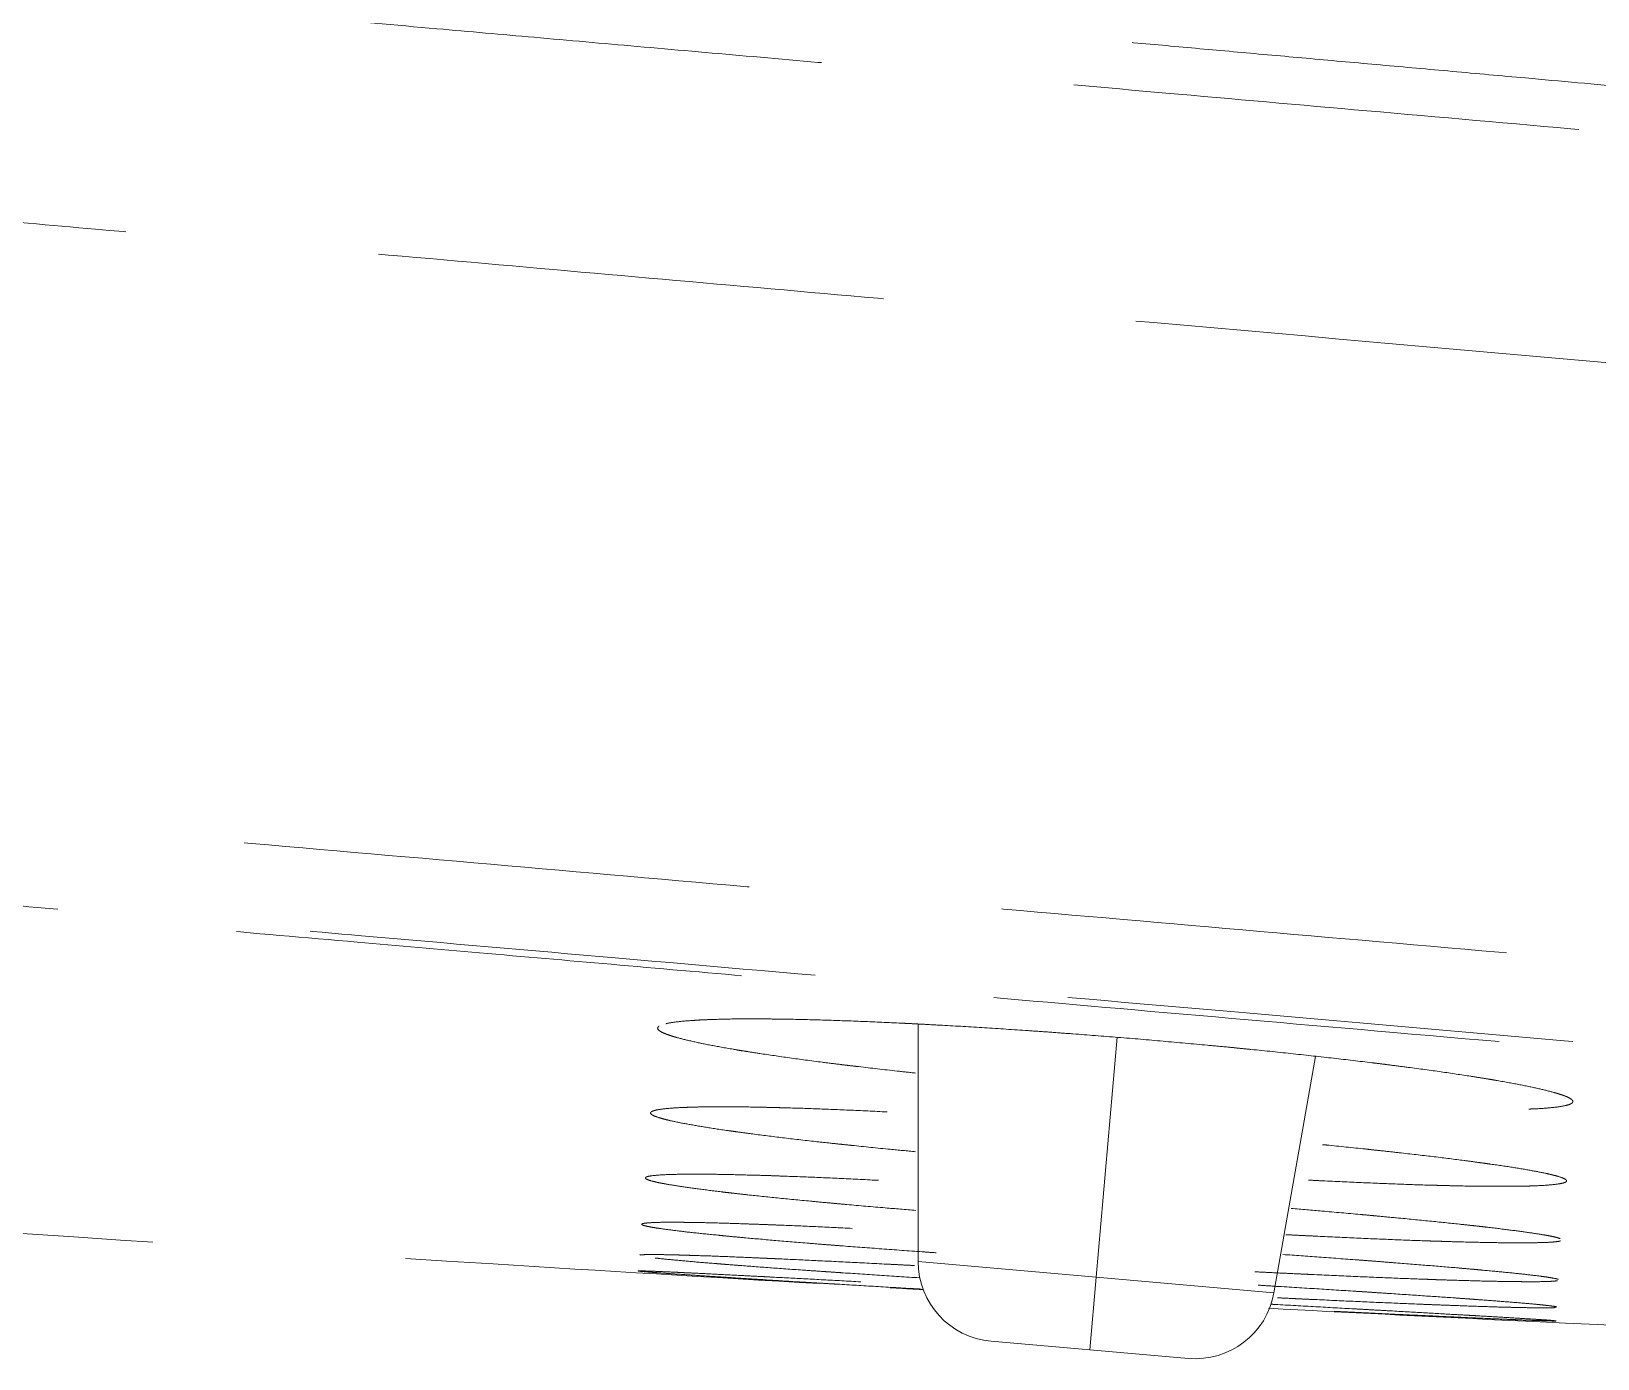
# Model space of a CAD drawing. Header units: millimetres. Extents: x 2433 to 4809, y -10272 to -6912.
# Drawn here: x 3996.14 to 4015.76, y -8254.23 to -8237.61 of the extents above; entities that cross this region are included whole.
import ezdxf

# ---------------------------------------------------------------- set-up
doc = ezdxf.new("R2010")
doc.units = ezdxf.units.MM
doc.linetypes.add('HIDDEN', pattern=[9.525, 6.35, -3.175])
doc.linetypes.add('HIDDEN2', pattern=[4.7625, 3.175, -1.5875])
doc.layers.add('HIDDEN', color=252, linetype='HIDDEN2', lineweight=13)

msp = doc.modelspace()

# ---------------------------------------------------------------- linework, layer by layer
at = {"layer": 'HIDDEN', "linetype": 'HIDDEN', "lineweight": 18, "extrusion": (-1, -2.22045e-16, 0)}
for p, q in [((4007.253, -8250.044), (4007.253, -8253.019)), ((4009.481, -8253.213), (4009.744, -8250.209)), ((4011.709, -8253.408), (4012.23, -8250.451)), ((4009.481, -8253.213), (4007.253, -8253.019)), ((4009.402, -8254.123), (4009.481, -8253.213)), ((4009.481, -8253.213), (4011.709, -8253.408)), ((4009.402, -8254.123), (4008.166, -8254.015)), ((4009.402, -8254.123), (4010.637, -8254.231))]:
    msp.add_line(p, q, dxfattribs=at)
at = {"layer": 'HIDDEN', "linetype": 'HIDDEN', "lineweight": 18}
for centre, start, end in [((4008.253, -8253.019), 180, 265), ((4010.724, -8253.235), 265, 350)]:
    msp.add_arc(centre, 1, start, end, dxfattribs=at)
for points, knots in [([(4035.227, -8240.055), (4035.149, -8240.047), (4034.993, -8240.031), (4034.759, -8240.007), (4034.527, -8239.983), (4034.296, -8239.96), (4034.066, -8239.937), (4033.837, -8239.914), (4033.61, -8239.891), (4033.384, -8239.868), (4033.159, -8239.846), (4032.935, -8239.824), (4032.712, -8239.802), (4032.491, -8239.78), (4032.271, -8239.758), (4032.052, -8239.737), (4031.812, -8239.713), (4031.552, -8239.688), (4031.273, -8239.661), (4030.997, -8239.634), (4030.725, -8239.608), (4030.457, -8239.583), (4030.192, -8239.558), (4029.931, -8239.533), (4029.673, -8239.509), (4029.42, -8239.486), (4029.169, -8239.463), (4028.923, -8239.44), (4028.679, -8239.418), (4028.448, -8239.397), (4028.223, -8239.377), (4028, -8239.357), (4027.767, -8239.336), (4027.525, -8239.315), (4027.273, -8239.293), (4027.011, -8239.27), (4026.763, -8239.248), (4026.53, -8239.227), (4026.318, -8239.209), (4026.106, -8239.19), (4025.894, -8239.172), (4025.682, -8239.154), (4025.471, -8239.135), (4025.259, -8239.117), (4025.089, -8239.102), (4024.959, -8239.091), (4024.866, -8239.083), (4024.769, -8239.075), (4024.666, -8239.066), (4024.558, -8239.056), (4024.444, -8239.046), (4024.326, -8239.036), (4024.202, -8239.025), (4024.073, -8239.014), (4023.939, -8239.002), (4023.799, -8238.989), (4023.655, -8238.977), (4023.505, -8238.964), (4023.26, -8238.942), (4022.924, -8238.912), (4022.498, -8238.875), (4022.075, -8238.837), (4021.327, -8238.771), (4020.258, -8238.676), (4018.876, -8238.553), (4017.517, -8238.431), (4016.18, -8238.311), (4014.992, -8238.204), (4013.949, -8238.11), (4013.051, -8238.03), (4012.172, -8237.95), (4011.312, -8237.873), (4010.471, -8237.797), (4009.65, -8237.723), (4008.847, -8237.65), (4007.822, -8237.558), (4006.59, -8237.447), (4005.165, -8237.318), (4003.803, -8237.195), (4002.505, -8237.078), (4001.236, -8236.964), (3999.994, -8236.852), (3998.776, -8236.742), (3997.613, -8236.637), (3996.506, -8236.537), (3995.453, -8236.441), (3994.467, -8236.352), (3993.542, -8236.269), (3992.673, -8236.19), (3991.839, -8236.115), (3990.894, -8236.03), (3989.848, -8235.936), (3988.712, -8235.833), (3987.775, -8235.749), (3987.019, -8235.681), (3986.429, -8235.629), (3985.855, -8235.577), (3985.296, -8235.527), (3984.751, -8235.479), (3984.104, -8235.421), (3983.358, -8235.355), (3982.505, -8235.28), (3981.656, -8235.205), (3980.805, -8235.13), (3979.954, -8235.056), (3979.2, -8234.99), (3978.539, -8234.933), (3977.971, -8234.884), (3977.229, -8234.82), (3976.3, -8234.74), (3975.164, -8234.643), (3974.176, -8234.559), (3973.346, -8234.488), (3972.689, -8234.432), (3972.007, -8234.374), (3971.301, -8234.314), (3970.278, -8234.227), (3968.898, -8234.111), (3967.514, -8233.993), (3966.416, -8233.9), (3965.641, -8233.835), (3964.835, -8233.766), (3963.999, -8233.696), (3963.132, -8233.622), (3962.234, -8233.546), (3961.304, -8233.468), (3960.262, -8233.379), (3959.097, -8233.281), (3957.798, -8233.17), (3956.435, -8233.055), (3955.009, -8232.934), (3953.619, -8232.816), (3952.266, -8232.702), (3950.957, -8232.59), (3949.595, -8232.475), (3948.181, -8232.355), (3947.025, -8232.257), (3946.141, -8232.182), (3945.545, -8232.131), (3944.943, -8232.08), (3944.336, -8232.028), (3943.723, -8231.976), (3943.104, -8231.923), (3942.48, -8231.87), (3941.851, -8231.816), (3941.217, -8231.761), (3940.577, -8231.706), (3939.875, -8231.645), (3939.107, -8231.579), (3938.268, -8231.506), (3937.41, -8231.431), (3936.718, -8231.371), (3936.196, -8231.325), (3935.853, -8231.295), (3935.514, -8231.266), (3935.179, -8231.236), (3934.906, -8231.212), (3934.695, -8231.193), (3934.546, -8231.18), (3934.402, -8231.168), (3934.264, -8231.155), (3934.13, -8231.144), (3934.001, -8231.132), (3933.878, -8231.122), (3933.759, -8231.111), (3933.646, -8231.101), (3933.537, -8231.092), (3933.434, -8231.083), (3933.336, -8231.074), (3933.243, -8231.066), (3933.122, -8231.056), (3932.973, -8231.043), (3932.791, -8231.028), (3932.607, -8231.012), (3932.42, -8230.997), (3932.232, -8230.981), (3932.04, -8230.966), (3931.847, -8230.95), (3931.651, -8230.934), (3931.478, -8230.92), (3931.329, -8230.909), (3931.205, -8230.899), (3931.084, -8230.889), (3930.963, -8230.88), (3930.845, -8230.87), (3930.728, -8230.861), (3930.613, -8230.852), (3930.5, -8230.843), (3930.388, -8230.835), (3930.278, -8230.826), (3930.169, -8230.818), (3930.063, -8230.809), (3929.957, -8230.801), (3929.854, -8230.793), (3929.66, -8230.778), (3929.374, -8230.756), (3928.996, -8230.727), (3928.618, -8230.698), (3928.24, -8230.669), (3927.862, -8230.641), (3927.484, -8230.612), (3927.107, -8230.584), (3926.729, -8230.557), (3926.478, -8230.538), (3926.352, -8230.529)], [0, 0, 0, 0, 0.002163, 0.004315, 0.006455, 0.008584, 0.010701, 0.012807, 0.014901, 0.016983, 0.019054, 0.021114, 0.023162, 0.025199, 0.027224, 0.029237, 0.031239, 0.033842, 0.036411, 0.038947, 0.041449, 0.043918, 0.046353, 0.048756, 0.051125, 0.053461, 0.055764, 0.058034, 0.060272, 0.062477, 0.064437, 0.066489, 0.068631, 0.070864, 0.073187, 0.0756, 0.078103, 0.080063, 0.082021, 0.083977, 0.085932, 0.087885, 0.089837, 0.091787, 0.093735, 0.09454, 0.095393, 0.096294, 0.097243, 0.09824, 0.099285, 0.100378, 0.101519, 0.102708, 0.103944, 0.105227, 0.106558, 0.107936, 0.109362, 0.113317, 0.117239, 0.121128, 0.124984, 0.137905, 0.15062, 0.163121, 0.175403, 0.187458, 0.195883, 0.204134, 0.212208, 0.220107, 0.227829, 0.235374, 0.242743, 0.249935, 0.263598, 0.27668, 0.289178, 0.301094, 0.31243, 0.324112, 0.335287, 0.345955, 0.356116, 0.365774, 0.374937, 0.383246, 0.391223, 0.398869, 0.406191, 0.417235, 0.427641, 0.437446, 0.443025, 0.448435, 0.453691, 0.458808, 0.463805, 0.468701, 0.476608, 0.484329, 0.492175, 0.499956, 0.507736, 0.515584, 0.520716, 0.525912, 0.531211, 0.541104, 0.551477, 0.562467, 0.568279, 0.574302, 0.580545, 0.587016, 0.593721, 0.608689, 0.624975, 0.631801, 0.638904, 0.646289, 0.653957, 0.66191, 0.67015, 0.678675, 0.687484, 0.698822, 0.71074, 0.723241, 0.736326, 0.749993, 0.761535, 0.773556, 0.786058, 0.79904, 0.812502, 0.817923, 0.823398, 0.828926, 0.834507, 0.840139, 0.845823, 0.851558, 0.857344, 0.863179, 0.869063, 0.874996, 0.882558, 0.890287, 0.898183, 0.906246, 0.909445, 0.912609, 0.915735, 0.918824, 0.921875, 0.923296, 0.92467, 0.925997, 0.927278, 0.928512, 0.929699, 0.930839, 0.931933, 0.932979, 0.933979, 0.934931, 0.935836, 0.936694, 0.937505, 0.939157, 0.94083, 0.942523, 0.944238, 0.945973, 0.94773, 0.949508, 0.951308, 0.953129, 0.954277, 0.955409, 0.956527, 0.957629, 0.958717, 0.959789, 0.960846, 0.961888, 0.962914, 0.963926, 0.964922, 0.965903, 0.966868, 0.967818, 0.968753, 0.972226, 0.975699, 0.979172, 0.982644, 0.986117, 0.989588, 0.99306, 0.99653, 1, 1, 1, 1]), ([(3980.739, -8235.768), (3980.81, -8235.775), (3980.951, -8235.787), (3981.163, -8235.806), (3981.377, -8235.824), (3981.613, -8235.845), (3981.872, -8235.868), (3982.156, -8235.893), (3982.452, -8235.919), (3982.76, -8235.946), (3983.083, -8235.974), (3983.424, -8236.004), (3983.783, -8236.036), (3984.203, -8236.073), (3984.692, -8236.116), (3985.262, -8236.166), (3985.833, -8236.217), (3986.404, -8236.267), (3986.974, -8236.318), (3987.616, -8236.374), (3988.341, -8236.438), (3989.159, -8236.51), (3990.048, -8236.589), (3990.922, -8236.666), (3991.775, -8236.741), (3992.601, -8236.814), (3993.482, -8236.892), (3994.475, -8236.98), (3995.596, -8237.079), (3996.86, -8237.19), (3998.226, -8237.311), (3999.692, -8237.44), (4001.108, -8237.565), (4002.467, -8237.685), (4003.758, -8237.799), (4005.122, -8237.919), (4006.561, -8238.046), (4008.314, -8238.201), (4010.426, -8238.387), (4012.943, -8238.609), (4015.669, -8238.85), (4018.606, -8239.109), (4020.988, -8239.319), (4022.755, -8239.475), (4023.847, -8239.572), (4024.968, -8239.671), (4026.116, -8239.772), (4027.293, -8239.876), (4028.248, -8239.96), (4028.983, -8240.025), (4029.5, -8240.071), (4030.05, -8240.119), (4030.633, -8240.17), (4031.251, -8240.225), (4031.765, -8240.27), (4032.163, -8240.305), (4032.431, -8240.329), (4032.69, -8240.352), (4032.941, -8240.374), (4033.183, -8240.396), (4033.417, -8240.416), (4033.642, -8240.437), (4033.859, -8240.456), (4034.067, -8240.475), (4034.267, -8240.493), (4034.458, -8240.51), (4034.64, -8240.526), (4034.815, -8240.542), (4034.98, -8240.557), (4035.137, -8240.572), (4035.239, -8240.581), (4035.289, -8240.586)], [0, 0, 0, 0, 0.003879, 0.007746, 0.011646, 0.015627, 0.020683, 0.025872, 0.031253, 0.036887, 0.042799, 0.049024, 0.055587, 0.062506, 0.072072, 0.082482, 0.09376, 0.103447, 0.113863, 0.125013, 0.138704, 0.153681, 0.169953, 0.187519, 0.201664, 0.216796, 0.232917, 0.250025, 0.271334, 0.294485, 0.319486, 0.346338, 0.375033, 0.397325, 0.420971, 0.445973, 0.472329, 0.500039, 0.542316, 0.588448, 0.638444, 0.692304, 0.75002, 0.769548, 0.789597, 0.810167, 0.831257, 0.852868, 0.874999, 0.88388, 0.893373, 0.903479, 0.914201, 0.925539, 0.937495, 0.942568, 0.947487, 0.95225, 0.956859, 0.961312, 0.96561, 0.969753, 0.973739, 0.977569, 0.981243, 0.984761, 0.988122, 0.991326, 0.994374, 0.997266, 1, 1, 1, 1]), ([(4035.28, -8243.476), (4035.172, -8243.466), (4034.952, -8243.446), (4034.614, -8243.415), (4034.263, -8243.383), (4033.897, -8243.35), (4033.518, -8243.316), (4033.125, -8243.281), (4032.717, -8243.244), (4032.296, -8243.207), (4031.821, -8243.165), (4031.296, -8243.118), (4030.727, -8243.068), (4030.158, -8243.018), (4029.588, -8242.968), (4029.018, -8242.918), (4028.547, -8242.877), (4027.991, -8242.828), (4027.169, -8242.755), (4025.802, -8242.634), (4023.888, -8242.465), (4019.895, -8242.113), (4014.512, -8241.637), (4009.053, -8241.155), (4005.225, -8240.817), (4002.504, -8240.576), (3999.741, -8240.332), (3997.322, -8240.119), (3995.179, -8239.929), (3993.244, -8239.758), (3991.063, -8239.565), (3989.194, -8239.4), (3987.732, -8239.27), (3986.771, -8239.186), (3985.85, -8239.104), (3984.968, -8239.026), (3984.125, -8238.952), (3983.321, -8238.881), (3982.557, -8238.814), (3981.832, -8238.75), (3981.146, -8238.69), (3980.701, -8238.651), (3980.486, -8238.632)], [0, 0, 0, 0, 0.005929, 0.012111, 0.018548, 0.025238, 0.032183, 0.039382, 0.046835, 0.054542, 0.062503, 0.072919, 0.083335, 0.093751, 0.104167, 0.114583, 0.124999, 0.130054, 0.14508, 0.170076, 0.205043, 0.24998, 0.388966, 0.49996, 0.54881, 0.598428, 0.648815, 0.69997, 0.730738, 0.765996, 0.805745, 0.849985, 0.868201, 0.885703, 0.902491, 0.918564, 0.933923, 0.948567, 0.962497, 0.975712, 0.988213, 1, 1, 1, 1]), ([(3979.831, -8246.114), (3979.95, -8246.125), (3980.191, -8246.146), (3980.554, -8246.178), (3980.923, -8246.21), (3981.298, -8246.243), (3981.678, -8246.276), (3982.064, -8246.31), (3982.456, -8246.344), (3982.854, -8246.379), (3983.256, -8246.414), (3983.665, -8246.45), (3984.079, -8246.486), (3984.499, -8246.522), (3984.925, -8246.56), (3985.356, -8246.597), (3985.793, -8246.635), (3986.235, -8246.674), (3986.683, -8246.713), (3987.137, -8246.753), (3987.596, -8246.793), (3988.061, -8246.834), (3988.532, -8246.875), (3989.008, -8246.916), (3989.49, -8246.958), (3989.977, -8247.001), (3990.47, -8247.044), (3990.969, -8247.088), (3991.473, -8247.132), (3991.983, -8247.176), (3992.499, -8247.221), (3993.02, -8247.267), (3994.512, -8247.397), (3996.973, -8247.612), (4000.4, -8247.911), (4003.826, -8248.21), (4007.251, -8248.509), (4010.675, -8248.808), (4014.099, -8249.106), (4017.521, -8249.405), (4020.606, -8249.675), (4023.277, -8249.908), (4025.456, -8250.098), (4027.403, -8250.269), (4029.118, -8250.418), (4030.6, -8250.548), (4031.85, -8250.657), (4032.868, -8250.745), (4033.654, -8250.814), (4034.209, -8250.862), (4034.501, -8250.888), (4034.609, -8250.897)], [0, 0, 0, 0, 0.006523, 0.01315, 0.019879, 0.02671, 0.033645, 0.040682, 0.047822, 0.055065, 0.06241, 0.069859, 0.07741, 0.085063, 0.09282, 0.100679, 0.108641, 0.116706, 0.124874, 0.133144, 0.141518, 0.149993, 0.158572, 0.167254, 0.176038, 0.184925, 0.193915, 0.203007, 0.212202, 0.221501, 0.230901, 0.240405, 0.250011, 0.312506, 0.375001, 0.437497, 0.499992, 0.562492, 0.624993, 0.687494, 0.749995, 0.794089, 0.833939, 0.869547, 0.900912, 0.928034, 0.950913, 0.96955, 0.983943, 0.994093, 1, 1, 1, 1]), ([(3979.735, -8247.232), (3979.776, -8247.236), (3979.856, -8247.243), (3979.976, -8247.253), (3980.096, -8247.264), (3980.217, -8247.274), (3980.339, -8247.285), (3980.463, -8247.296), (3980.601, -8247.308), (3980.752, -8247.321), (3980.917, -8247.335), (3981.088, -8247.35), (3981.263, -8247.366), (3981.464, -8247.383), (3981.693, -8247.403), (3981.952, -8247.426), (3982.228, -8247.45), (3982.521, -8247.475), (3982.83, -8247.502), (3983.169, -8247.532), (3983.542, -8247.564), (3983.954, -8247.6), (3984.396, -8247.639), (3984.877, -8247.68), (3985.399, -8247.726), (3985.968, -8247.776), (3986.61, -8247.831), (3987.334, -8247.894), (3988.15, -8247.966), (3989.041, -8248.043), (3989.917, -8248.12), (3990.771, -8248.194), (3991.597, -8248.266), (3992.479, -8248.343), (3993.574, -8248.438), (3994.917, -8248.555), (3996.544, -8248.697), (3998.331, -8248.852), (4000.087, -8249.005), (4001.797, -8249.154), (4003.444, -8249.298), (4005.21, -8249.452), (4007.396, -8249.642), (4010.076, -8249.876), (4013.319, -8250.158), (4016.895, -8250.47), (4019.923, -8250.733), (4022.317, -8250.942), (4023.988, -8251.087), (4025.722, -8251.238), (4027.12, -8251.36), (4028.164, -8251.451), (4028.835, -8251.51), (4029.516, -8251.569), (4030.206, -8251.629), (4030.773, -8251.679), (4031.206, -8251.716), (4031.496, -8251.742), (4031.762, -8251.765), (4032.005, -8251.786), (4032.225, -8251.805), (4032.421, -8251.822), (4032.751, -8251.851), (4033.204, -8251.89), (4033.771, -8251.939), (4034.131, -8251.97), (4034.302, -8251.984)], [0, 0, 0, 0, 0.00221, 0.004402, 0.006592, 0.008794, 0.011025, 0.013298, 0.015627, 0.018575, 0.021595, 0.024706, 0.027921, 0.031253, 0.035725, 0.040471, 0.045511, 0.050859, 0.056523, 0.062507, 0.069473, 0.076999, 0.085094, 0.09376, 0.103369, 0.113786, 0.125013, 0.138581, 0.153518, 0.169833, 0.187519, 0.201609, 0.216722, 0.232862, 0.250026, 0.276845, 0.306617, 0.339349, 0.375033, 0.403062, 0.433238, 0.465565, 0.500041, 0.553395, 0.612841, 0.678386, 0.750021, 0.779495, 0.81015, 0.841985, 0.875001, 0.887162, 0.899493, 0.911992, 0.92466, 0.937497, 0.943244, 0.948565, 0.953457, 0.957922, 0.961959, 0.965568, 0.968747, 0.980133, 0.990552, 1, 1, 1, 1]), ([(4034.431, -8251.918), (4034.307, -8251.908), (4034.048, -8251.885), (4033.64, -8251.85), (4033.196, -8251.811), (4032.808, -8251.777), (4032.378, -8251.74), (4031.81, -8251.69), (4031.214, -8251.638), (4030.69, -8251.592), (4030.338, -8251.561), (4029.956, -8251.528), (4029.545, -8251.492), (4029.104, -8251.454), (4028.633, -8251.412), (4028.132, -8251.369), (4027.306, -8251.296), (4026.177, -8251.198), (4024.771, -8251.075), (4023.406, -8250.956), (4022.082, -8250.84), (4019.496, -8250.614), (4015.831, -8250.294), (4011.275, -8249.897), (4007.217, -8249.542), (4003.618, -8249.228), (4000.684, -8248.972), (3998.372, -8248.77), (3996.577, -8248.613), (3994.95, -8248.471), (3993.311, -8248.328), (3991.684, -8248.186), (3990.217, -8248.057), (3989.061, -8247.957), (3988.164, -8247.878), (3987.349, -8247.807), (3986.529, -8247.735), (3985.714, -8247.664), (3984.931, -8247.596), (3984.261, -8247.537), (3983.691, -8247.488), (3983.254, -8247.449), (3982.933, -8247.421), (3982.709, -8247.402), (3982.496, -8247.383), (3982.294, -8247.366), (3982.104, -8247.349), (3981.926, -8247.333), (3981.758, -8247.319), (3981.602, -8247.305), (3981.437, -8247.291), (3981.264, -8247.276), (3981.083, -8247.26), (3980.914, -8247.245), (3980.758, -8247.231), (3980.613, -8247.219), (3980.497, -8247.209), (3980.406, -8247.201), (3980.339, -8247.195), (3980.273, -8247.189), (3980.21, -8247.183), (3980.149, -8247.178), (3980.089, -8247.173), (3980.031, -8247.168), (3979.973, -8247.163), (3979.916, -8247.158), (3979.858, -8247.153), (3979.8, -8247.148), (3979.761, -8247.144), (3979.742, -8247.143)], [0, 0, 0, 0, 0.006794, 0.014268, 0.022422, 0.031253, 0.035619, 0.046038, 0.062505, 0.06841, 0.07486, 0.081856, 0.089397, 0.097483, 0.106114, 0.115288, 0.125006, 0.151534, 0.177298, 0.202298, 0.226534, 0.250005, 0.344343, 0.427677, 0.500008, 0.566907, 0.624995, 0.66083, 0.693609, 0.723327, 0.749989, 0.783397, 0.812488, 0.830346, 0.846717, 0.861597, 0.87499, 0.891652, 0.906241, 0.917903, 0.92832, 0.937493, 0.941797, 0.945897, 0.949788, 0.95347, 0.95694, 0.9602, 0.963253, 0.9661, 0.968746, 0.972286, 0.975596, 0.978674, 0.981527, 0.984165, 0.986605, 0.987887, 0.989119, 0.990308, 0.991457, 0.992574, 0.993662, 0.994729, 0.995782, 0.996827, 0.997873, 0.998928, 1, 1, 1, 1]), ([(4004.091, -8250.039), (4004.096, -8250.038), (4004.102, -8250.037), (4004.147, -8250.027), (4004.194, -8250.02), (4004.305, -8250.007), (4004.369, -8250.002), (4004.46, -8249.996), (4004.479, -8249.995), (4004.517, -8249.992), (4004.577, -8249.989), (4004.641, -8249.987), (4004.774, -8249.983), (4004.87, -8249.98), (4005.078, -8249.978), (4005.189, -8249.978), (4005.368, -8249.979), (4005.429, -8249.98), (4005.525, -8249.981), (4005.557, -8249.981), (4005.622, -8249.983), (4005.656, -8249.983), (4005.823, -8249.986), (4005.962, -8249.99), (4006.253, -8249.999), (4006.403, -8250.004), (4006.716, -8250.017), (4006.877, -8250.024), (4007.086, -8250.034), (4007.128, -8250.036), (4007.213, -8250.04), (4007.34, -8250.047), (4007.469, -8250.054), (4007.729, -8250.068), (4008.082, -8250.089), (4008.445, -8250.113), (4008.722, -8250.132), (4008.815, -8250.138), (4009.002, -8250.152), (4009.096, -8250.159), (4009.378, -8250.18), (4009.567, -8250.195), (4009.756, -8250.21)], [0, 0, 0, 0, 0.011788, 0.011788, 0.082375, 0.082375, 0.152961, 0.152961, 0.170608, 0.170608, 0.188254, 0.223548, 0.223548, 0.294134, 0.294134, 0.364721, 0.364721, 0.400014, 0.400014, 0.417661, 0.417661, 0.435307, 0.435307, 0.505894, 0.505894, 0.576481, 0.576481, 0.647067, 0.647067, 0.664714, 0.664714, 0.68236, 0.717654, 0.717654, 0.78824, 0.858827, 0.858827, 0.89412, 0.89412, 0.929413, 0.929413, 1, 1, 1, 1]), ([(4007.219, -8250.657), (4007.141, -8250.649), (4007.064, -8250.64), (4006.823, -8250.614), (4006.663, -8250.595), (4006.468, -8250.572), (4006.429, -8250.568), (4006.352, -8250.558), (4006.314, -8250.554), (4006.2, -8250.54), (4006.126, -8250.531), (4005.909, -8250.503), (4005.772, -8250.485), (4005.51, -8250.448), (4005.385, -8250.43), (4005.209, -8250.403), (4005.152, -8250.394), (4005.07, -8250.381), (4005.042, -8250.377), (4004.989, -8250.368), (4004.962, -8250.363), (4004.833, -8250.341), (4004.738, -8250.324), (4004.565, -8250.291), (4004.486, -8250.274), (4004.346, -8250.242), (4004.283, -8250.227), (4004.216, -8250.208), (4004.203, -8250.204), (4004.178, -8250.197), (4004.166, -8250.193), (4004.133, -8250.182), (4004.112, -8250.175), (4004.059, -8250.154), (4004.032, -8250.141), (4003.997, -8250.116), (4003.988, -8250.104), (4003.99, -8250.088), (4003.993, -8250.082), (4004.001, -8250.074), (4004.004, -8250.072), (4004.008, -8250.069), (4004.009, -8250.069), (4004.009, -8250.068)], [0, 0, 0, 0, 0.037978, 0.037978, 0.11965, 0.11965, 0.140069, 0.140069, 0.160487, 0.160487, 0.201323, 0.201323, 0.282996, 0.282996, 0.364668, 0.364668, 0.405505, 0.405505, 0.425923, 0.425923, 0.446341, 0.446341, 0.528014, 0.528014, 0.609686, 0.609686, 0.691359, 0.691359, 0.711777, 0.711777, 0.732195, 0.732195, 0.773032, 0.773032, 0.854704, 0.854704, 0.936377, 0.936377, 0.977213, 0.977213, 0.997631, 0.997631, 1, 1, 1, 1]), ([(4009.756, -8250.21), (4009.946, -8250.225), (4010.133, -8250.241), (4010.506, -8250.274), (4010.691, -8250.291), (4010.967, -8250.317), (4011.058, -8250.325), (4011.195, -8250.338), (4011.24, -8250.343), (4011.331, -8250.352), (4011.376, -8250.356), (4011.602, -8250.379), (4011.778, -8250.397), (4012.123, -8250.434), (4012.46, -8250.471), (4012.78, -8250.509), (4012.975, -8250.533), (4013.014, -8250.537), (4013.091, -8250.547), (4013.129, -8250.552), (4013.243, -8250.566), (4013.316, -8250.576), (4013.533, -8250.604), (4013.671, -8250.623), (4013.932, -8250.66), (4014.056, -8250.679), (4014.232, -8250.706), (4014.289, -8250.715), (4014.372, -8250.729), (4014.399, -8250.733), (4014.453, -8250.742), (4014.479, -8250.747), (4014.609, -8250.769), (4014.703, -8250.786), (4014.876, -8250.82), (4014.955, -8250.837), (4015.096, -8250.868), (4015.158, -8250.884), (4015.225, -8250.903), (4015.238, -8250.906), (4015.263, -8250.914), (4015.299, -8250.925), (4015.329, -8250.935), (4015.383, -8250.955), (4015.437, -8250.981), (4015.454, -8251.004), (4015.453, -8251.02), (4015.45, -8251.025), (4015.442, -8251.033), (4015.439, -8251.035), (4015.432, -8251.04), (4015.427, -8251.042), (4015.403, -8251.054), (4015.373, -8251.062), (4015.298, -8251.077), (4015.251, -8251.083), (4015.14, -8251.095), (4015.076, -8251.1), (4014.985, -8251.105), (4014.966, -8251.106), (4014.927, -8251.107), (4014.868, -8251.11), (4014.804, -8251.112), (4014.671, -8251.115), (4014.575, -8251.117), (4014.367, -8251.118), (4014.256, -8251.117), (4014.077, -8251.116), (4014.015, -8251.115), (4013.92, -8251.113), (4013.888, -8251.112), (4013.822, -8251.111), (4013.789, -8251.11), (4013.622, -8251.107), (4013.482, -8251.103), (4013.192, -8251.093), (4013.041, -8251.087), (4012.729, -8251.074), (4012.567, -8251.067), (4012.358, -8251.057), (4012.315, -8251.055), (4012.231, -8251.051), (4012.187, -8251.048), (4012.143, -8251.046), (4012.141, -8251.046)], [0, 0, 0, 0, 0.036352, 0.036352, 0.072703, 0.072703, 0.090879, 0.090879, 0.099967, 0.099967, 0.109055, 0.109055, 0.145407, 0.145407, 0.181759, 0.21811, 0.21811, 0.227198, 0.227198, 0.236286, 0.236286, 0.254462, 0.254462, 0.290814, 0.290814, 0.327166, 0.327166, 0.345342, 0.345342, 0.354429, 0.354429, 0.363517, 0.363517, 0.399869, 0.399869, 0.436221, 0.436221, 0.472573, 0.472573, 0.481661, 0.481661, 0.490748, 0.508924, 0.508924, 0.545276, 0.581628, 0.581628, 0.599804, 0.599804, 0.608892, 0.608892, 0.61798, 0.61798, 0.654331, 0.654331, 0.690683, 0.690683, 0.727035, 0.727035, 0.736123, 0.736123, 0.745211, 0.763387, 0.763387, 0.799738, 0.799738, 0.83609, 0.83609, 0.854266, 0.854266, 0.863354, 0.863354, 0.872442, 0.872442, 0.908793, 0.908793, 0.945145, 0.945145, 0.981497, 0.981497, 0.990585, 0.990585, 0.999673, 1, 1, 1, 1]), ([(4007.221, -8251.642), (4007.114, -8251.632), (4007.008, -8251.622), (4006.739, -8251.596), (4006.578, -8251.58), (4006.383, -8251.559), (4006.344, -8251.555), (4006.267, -8251.547), (4006.229, -8251.543), (4006.115, -8251.531), (4006.041, -8251.523), (4005.824, -8251.499), (4005.686, -8251.483), (4005.424, -8251.451), (4005.3, -8251.436), (4005.123, -8251.412), (4005.066, -8251.405), (4004.983, -8251.393), (4004.956, -8251.39), (4004.902, -8251.382), (4004.876, -8251.378), (4004.746, -8251.36), (4004.651, -8251.345), (4004.478, -8251.317), (4004.399, -8251.303), (4004.258, -8251.277), (4004.196, -8251.264), (4004.128, -8251.248), (4004.115, -8251.245), (4004.09, -8251.239), (4004.078, -8251.236), (4004.045, -8251.227), (4004.024, -8251.221), (4003.97, -8251.204), (4003.944, -8251.194), (4003.908, -8251.174), (4003.9, -8251.164), (4003.901, -8251.151), (4003.904, -8251.147), (4003.912, -8251.141), (4003.916, -8251.139), (4003.923, -8251.135), (4003.928, -8251.133), (4003.953, -8251.124), (4003.982, -8251.117), (4004.058, -8251.106), (4004.105, -8251.101), (4004.216, -8251.092), (4004.28, -8251.089), (4004.372, -8251.086), (4004.39, -8251.085), (4004.429, -8251.084), (4004.489, -8251.082), (4004.552, -8251.081), (4004.685, -8251.079), (4004.782, -8251.079), (4004.99, -8251.08), (4005.101, -8251.081), (4005.28, -8251.085), (4005.342, -8251.086), (4005.437, -8251.088), (4005.469, -8251.089), (4005.535, -8251.091), (4005.568, -8251.092), (4005.735, -8251.096), (4005.875, -8251.101), (4006.165, -8251.112), (4006.316, -8251.118), (4006.628, -8251.132), (4006.79, -8251.14), (4006.999, -8251.151), (4007.041, -8251.153), (4007.126, -8251.157), (4007.18, -8251.16), (4007.235, -8251.163), (4007.247, -8251.164)], [0, 0, 0, 0, 0.027385, 0.027385, 0.070477, 0.070477, 0.081251, 0.081251, 0.092024, 0.092024, 0.11357, 0.11357, 0.156662, 0.156662, 0.199754, 0.199754, 0.221301, 0.221301, 0.232074, 0.232074, 0.242847, 0.242847, 0.285939, 0.285939, 0.329031, 0.329031, 0.372124, 0.372124, 0.382897, 0.382897, 0.39367, 0.39367, 0.415216, 0.415216, 0.458308, 0.458308, 0.501401, 0.501401, 0.522947, 0.522947, 0.53372, 0.53372, 0.544493, 0.544493, 0.587585, 0.587585, 0.630677, 0.630677, 0.67377, 0.67377, 0.684543, 0.684543, 0.695316, 0.716862, 0.716862, 0.759954, 0.759954, 0.803047, 0.803047, 0.824593, 0.824593, 0.835366, 0.835366, 0.846139, 0.846139, 0.889231, 0.889231, 0.932324, 0.932324, 0.975416, 0.975416, 0.986189, 0.986189, 0.996962, 1, 1, 1, 1]), ([(4012.318, -8251.554), (4012.335, -8251.555), (4012.353, -8251.557), (4012.534, -8251.575), (4012.695, -8251.592), (4012.89, -8251.612), (4012.929, -8251.617), (4013.006, -8251.625), (4013.044, -8251.629), (4013.158, -8251.641), (4013.232, -8251.65), (4013.449, -8251.674), (4013.586, -8251.69), (4013.849, -8251.721), (4013.973, -8251.737), (4014.149, -8251.76), (4014.206, -8251.768), (4014.289, -8251.779), (4014.317, -8251.783), (4014.37, -8251.79), (4014.397, -8251.794), (4014.526, -8251.812), (4014.621, -8251.826), (4014.795, -8251.854), (4014.873, -8251.867), (4015.015, -8251.893), (4015.077, -8251.906), (4015.145, -8251.92), (4015.158, -8251.923), (4015.183, -8251.929), (4015.218, -8251.938), (4015.249, -8251.946), (4015.303, -8251.962), (4015.33, -8251.972), (4015.366, -8251.991), (4015.374, -8252), (4015.373, -8252.012), (4015.37, -8252.016), (4015.363, -8252.022), (4015.359, -8252.024), (4015.352, -8252.027), (4015.347, -8252.029), (4015.322, -8252.037), (4015.293, -8252.043), (4015.217, -8252.054), (4015.171, -8252.058), (4015.06, -8252.066), (4014.996, -8252.069), (4014.904, -8252.072), (4014.885, -8252.072), (4014.847, -8252.073), (4014.787, -8252.074), (4014.723, -8252.075), (4014.59, -8252.076), (4014.494, -8252.076), (4014.286, -8252.075), (4014.174, -8252.073), (4013.995, -8252.07), (4013.934, -8252.068), (4013.838, -8252.066), (4013.806, -8252.065), (4013.74, -8252.063), (4013.707, -8252.062), (4013.54, -8252.058), (4013.4, -8252.053), (4013.109, -8252.042), (4012.959, -8252.036), (4012.646, -8252.022), (4012.484, -8252.015), (4012.275, -8252.005), (4012.233, -8252.003), (4012.148, -8251.998), (4012.078, -8251.995), (4012.007, -8251.991), (4011.979, -8251.99)], [0, 0, 0, 0, 0.004633, 0.004633, 0.048552, 0.048552, 0.059531, 0.059531, 0.070511, 0.070511, 0.09247, 0.09247, 0.136389, 0.136389, 0.180307, 0.180307, 0.202266, 0.202266, 0.213246, 0.213246, 0.224225, 0.224225, 0.268144, 0.268144, 0.312062, 0.312062, 0.355981, 0.355981, 0.36696, 0.36696, 0.37794, 0.399899, 0.399899, 0.443817, 0.443817, 0.487736, 0.487736, 0.509695, 0.509695, 0.520675, 0.520675, 0.531654, 0.531654, 0.575573, 0.575573, 0.619491, 0.619491, 0.663409, 0.663409, 0.674389, 0.674389, 0.685369, 0.707328, 0.707328, 0.751246, 0.751246, 0.795165, 0.795165, 0.817124, 0.817124, 0.828103, 0.828103, 0.839083, 0.839083, 0.883001, 0.883001, 0.92692, 0.92692, 0.970838, 0.970838, 0.981818, 0.981818, 0.992797, 1, 1, 1, 1]), ([(4007.223, -8252.377), (4007.093, -8252.367), (4006.966, -8252.356), (4006.676, -8252.332), (4006.515, -8252.318), (4006.32, -8252.3), (4006.281, -8252.297), (4006.204, -8252.29), (4006.166, -8252.286), (4006.052, -8252.276), (4005.978, -8252.269), (4005.761, -8252.248), (4005.623, -8252.235), (4005.36, -8252.208), (4005.236, -8252.195), (4005.06, -8252.176), (4005.002, -8252.17), (4004.919, -8252.16), (4004.892, -8252.157), (4004.838, -8252.151), (4004.812, -8252.148), (4004.682, -8252.132), (4004.587, -8252.12), (4004.413, -8252.097), (4004.334, -8252.086), (4004.193, -8252.064), (4004.131, -8252.054), (4004.063, -8252.041), (4004.05, -8252.039), (4004.025, -8252.034), (4004.013, -8252.032), (4003.979, -8252.025), (4003.959, -8252.02), (4003.905, -8252.007), (4003.878, -8251.998), (4003.843, -8251.983), (4003.834, -8251.976), (4003.836, -8251.966), (4003.839, -8251.963), (4003.847, -8251.959), (4003.85, -8251.957), (4003.858, -8251.955), (4003.862, -8251.953), (4003.887, -8251.947), (4003.917, -8251.943), (4003.993, -8251.935), (4004.04, -8251.932), (4004.151, -8251.927), (4004.215, -8251.926), (4004.307, -8251.924), (4004.325, -8251.924), (4004.364, -8251.924), (4004.424, -8251.923), (4004.487, -8251.923), (4004.621, -8251.924), (4004.717, -8251.925), (4004.925, -8251.929), (4005.037, -8251.932), (4005.216, -8251.937), (4005.277, -8251.938), (4005.373, -8251.941), (4005.405, -8251.942), (4005.471, -8251.945), (4005.504, -8251.946), (4005.672, -8251.952), (4005.811, -8251.957), (4006.102, -8251.969), (4006.253, -8251.976), (4006.565, -8251.991), (4006.727, -8251.999), (4006.936, -8252.01), (4006.979, -8252.012), (4007.063, -8252.017), (4007.134, -8252.021), (4007.206, -8252.024), (4007.235, -8252.026)], [0, 0, 0, 0, 0.032502, 0.032502, 0.075183, 0.075183, 0.085853, 0.085853, 0.096524, 0.096524, 0.117864, 0.117864, 0.160545, 0.160545, 0.203227, 0.203227, 0.224567, 0.224567, 0.235238, 0.235238, 0.245908, 0.245908, 0.288589, 0.288589, 0.33127, 0.33127, 0.373952, 0.373952, 0.384622, 0.384622, 0.395292, 0.395292, 0.416633, 0.416633, 0.459314, 0.459314, 0.501995, 0.501995, 0.523336, 0.523336, 0.534006, 0.534006, 0.544677, 0.544677, 0.587358, 0.587358, 0.630039, 0.630039, 0.67272, 0.67272, 0.683391, 0.683391, 0.694061, 0.715402, 0.715402, 0.758083, 0.758083, 0.800764, 0.800764, 0.822105, 0.822105, 0.832775, 0.832775, 0.843445, 0.843445, 0.886126, 0.886126, 0.928808, 0.928808, 0.971489, 0.971489, 0.982159, 0.982159, 0.99283, 1, 1, 1, 1]), ([(3991.331, -8252.318), (3991.751, -8252.351), (3995.282, -8252.627), (4000.178, -8252.945), (4004.655, -8253.215), (4006.018, -8253.295)], [0, 0, 0, 0, 0.085903, 0.721754, 1, 1, 1, 1]), ([(4011.926, -8252.353), (4012.056, -8252.364), (4012.184, -8252.375), (4012.474, -8252.4), (4012.634, -8252.414), (4012.83, -8252.432), (4012.868, -8252.435), (4012.946, -8252.443), (4012.984, -8252.446), (4013.097, -8252.457), (4013.171, -8252.464), (4013.388, -8252.484), (4013.526, -8252.498), (4013.789, -8252.524), (4013.913, -8252.537), (4014.09, -8252.556), (4014.147, -8252.562), (4014.23, -8252.571), (4014.257, -8252.574), (4014.311, -8252.58), (4014.338, -8252.583), (4014.467, -8252.598), (4014.562, -8252.61), (4014.736, -8252.632), (4014.815, -8252.642), (4014.956, -8252.663), (4015.019, -8252.672), (4015.087, -8252.684), (4015.1, -8252.686), (4015.125, -8252.69), (4015.16, -8252.697), (4015.191, -8252.703), (4015.245, -8252.715), (4015.272, -8252.722), (4015.292, -8252.73), (4015.293, -8252.73), (4015.294, -8252.731)], [0, 0, 0, 0, 0.070421, 0.070421, 0.162655, 0.162655, 0.185713, 0.185713, 0.208772, 0.208772, 0.254889, 0.254889, 0.347123, 0.347123, 0.439357, 0.439357, 0.485474, 0.485474, 0.508532, 0.508532, 0.531591, 0.531591, 0.623825, 0.623825, 0.716059, 0.716059, 0.808293, 0.808293, 0.831351, 0.831351, 0.85441, 0.900527, 0.900527, 0.992761, 0.992761, 1, 1, 1, 1]), ([(4007.476, -8252.908), (4007.417, -8252.904), (4007.359, -8252.9), (4007.129, -8252.884), (4006.961, -8252.872), (4006.632, -8252.847), (4006.471, -8252.835), (4006.275, -8252.82), (4006.237, -8252.817), (4006.159, -8252.811), (4006.121, -8252.808), (4006.007, -8252.799), (4005.933, -8252.793), (4005.716, -8252.775), (4005.578, -8252.764), (4005.315, -8252.741), (4005.191, -8252.73), (4005.014, -8252.714), (4004.957, -8252.709), (4004.874, -8252.701), (4004.847, -8252.698), (4004.793, -8252.693), (4004.767, -8252.69), (4004.637, -8252.677), (4004.542, -8252.668), (4004.368, -8252.649), (4004.289, -8252.64), (4004.148, -8252.622), (4004.085, -8252.614), (4004.018, -8252.604), (4004.005, -8252.602), (4003.98, -8252.599), (4003.968, -8252.597), (4003.934, -8252.591), (4003.914, -8252.588), (4003.86, -8252.578), (4003.833, -8252.571), (4003.798, -8252.56), (4003.789, -8252.555), (4003.791, -8252.548), (4003.794, -8252.546), (4003.802, -8252.543), (4003.805, -8252.542), (4003.813, -8252.54), (4003.817, -8252.54), (4003.843, -8252.535), (4003.872, -8252.533), (4003.949, -8252.529), (4003.996, -8252.527), (4004.107, -8252.526), (4004.172, -8252.526), (4004.263, -8252.526), (4004.282, -8252.526), (4004.321, -8252.527), (4004.38, -8252.527), (4004.444, -8252.528), (4004.578, -8252.531), (4004.675, -8252.533), (4004.883, -8252.539), (4004.995, -8252.543), (4005.174, -8252.549), (4005.236, -8252.551), (4005.331, -8252.555), (4005.364, -8252.556), (4005.429, -8252.558), (4005.463, -8252.56), (4005.63, -8252.566), (4005.77, -8252.572), (4006.061, -8252.585), (4006.212, -8252.592), (4006.525, -8252.607), (4006.687, -8252.615), (4006.896, -8252.626), (4006.939, -8252.628), (4007.023, -8252.633), (4007.107, -8252.637), (4007.191, -8252.642), (4007.233, -8252.644)], [0, 0, 0, 0, 0.013832, 0.013832, 0.055369, 0.055369, 0.096905, 0.096905, 0.10729, 0.10729, 0.117674, 0.117674, 0.138442, 0.138442, 0.179979, 0.179979, 0.221516, 0.221516, 0.242285, 0.242285, 0.252669, 0.252669, 0.263053, 0.263053, 0.30459, 0.30459, 0.346127, 0.346127, 0.387664, 0.387664, 0.398048, 0.398048, 0.408432, 0.408432, 0.4292, 0.4292, 0.470737, 0.470737, 0.512274, 0.512274, 0.533043, 0.533043, 0.543427, 0.543427, 0.553811, 0.553811, 0.595348, 0.595348, 0.636885, 0.636885, 0.678422, 0.678422, 0.688806, 0.688806, 0.69919, 0.719958, 0.719958, 0.761495, 0.761495, 0.803032, 0.803032, 0.823801, 0.823801, 0.834185, 0.834185, 0.844569, 0.844569, 0.886106, 0.886106, 0.927643, 0.927643, 0.96918, 0.96918, 0.979564, 0.979564, 0.989948, 1, 1, 1, 1]), ([(4015.299, -8252.759), (4015.299, -8252.759), (4015.299, -8252.759), (4015.295, -8252.761), (4015.29, -8252.762), (4015.265, -8252.767), (4015.236, -8252.771), (4015.16, -8252.777), (4015.114, -8252.779), (4015.003, -8252.782), (4014.938, -8252.783), (4014.847, -8252.784), (4014.828, -8252.784), (4014.789, -8252.784), (4014.73, -8252.784), (4014.666, -8252.784), (4014.533, -8252.782), (4014.34, -8252.779), (4014.116, -8252.774), (4013.937, -8252.769), (4013.875, -8252.767), (4013.78, -8252.764), (4013.747, -8252.763), (4013.682, -8252.761), (4013.649, -8252.76), (4013.481, -8252.754), (4013.341, -8252.749), (4013.05, -8252.737), (4012.899, -8252.731), (4012.586, -8252.717), (4012.424, -8252.71), (4012.215, -8252.699), (4012.172, -8252.697), (4012.088, -8252.693), (4011.998, -8252.689), (4011.907, -8252.684), (4011.859, -8252.682)], [0, 0, 0, 0, 0.001086, 0.001086, 0.023728, 0.023728, 0.114295, 0.114295, 0.204863, 0.204863, 0.29543, 0.29543, 0.318072, 0.318072, 0.340714, 0.385998, 0.385998, 0.476565, 0.567133, 0.567133, 0.612416, 0.612416, 0.635058, 0.635058, 0.6577, 0.6577, 0.748268, 0.748268, 0.838835, 0.838835, 0.929403, 0.929403, 0.952044, 0.952044, 0.974686, 1, 1, 1, 1]), ([(4003.767, -8252.937), (4003.768, -8252.936), (4003.768, -8252.936), (4003.772, -8252.936), (4003.775, -8252.935), (4003.783, -8252.934), (4003.787, -8252.934), (4003.813, -8252.932), (4003.842, -8252.931), (4003.919, -8252.93), (4003.966, -8252.93), (4004.077, -8252.932), (4004.142, -8252.933), (4004.234, -8252.935), (4004.252, -8252.936), (4004.291, -8252.937), (4004.351, -8252.939), (4004.415, -8252.941), (4004.549, -8252.945), (4004.645, -8252.948), (4004.854, -8252.956), (4004.966, -8252.961), (4005.145, -8252.968), (4005.207, -8252.971), (4005.303, -8252.975), (4005.335, -8252.977), (4005.401, -8252.979), (4005.434, -8252.981), (4005.602, -8252.988), (4005.742, -8252.995), (4006.033, -8253.009), (4006.184, -8253.016), (4006.497, -8253.032), (4006.659, -8253.04), (4006.869, -8253.051), (4006.911, -8253.053), (4006.995, -8253.057), (4007.08, -8253.062), (4007.164, -8253.066), (4007.206, -8253.068)], [0, 0, 0, 0, 0.004252, 0.004252, 0.026392, 0.026392, 0.048531, 0.048531, 0.137089, 0.137089, 0.225648, 0.225648, 0.314206, 0.314206, 0.336345, 0.336345, 0.358485, 0.402764, 0.402764, 0.491322, 0.491322, 0.57988, 0.57988, 0.624159, 0.624159, 0.646299, 0.646299, 0.668438, 0.668438, 0.756997, 0.756997, 0.845555, 0.845555, 0.934113, 0.934113, 0.956252, 0.956252, 0.978392, 1, 1, 1, 1]), ([(4011.822, -8252.93), (4011.975, -8252.94), (4012.125, -8252.951), (4012.437, -8252.974), (4012.597, -8252.986), (4012.793, -8253), (4012.832, -8253.003), (4012.909, -8253.009), (4012.947, -8253.012), (4013.061, -8253.021), (4013.135, -8253.027), (4013.352, -8253.044), (4013.49, -8253.055), (4013.753, -8253.076), (4013.877, -8253.086), (4014.054, -8253.102), (4014.111, -8253.107), (4014.194, -8253.114), (4014.222, -8253.116), (4014.275, -8253.121), (4014.302, -8253.124), (4014.432, -8253.136), (4014.527, -8253.145), (4014.701, -8253.162), (4014.78, -8253.17), (4014.921, -8253.186), (4014.983, -8253.193), (4015.051, -8253.202), (4015.064, -8253.204), (4015.089, -8253.207), (4015.125, -8253.212), (4015.155, -8253.217), (4015.21, -8253.226), (4015.237, -8253.231), (4015.261, -8253.238), (4015.266, -8253.24), (4015.27, -8253.241)], [0, 0, 0, 0, 0.079429, 0.079429, 0.168424, 0.168424, 0.190673, 0.190673, 0.212922, 0.212922, 0.25742, 0.25742, 0.346416, 0.346416, 0.435411, 0.435411, 0.479909, 0.479909, 0.502158, 0.502158, 0.524407, 0.524407, 0.613402, 0.613402, 0.702398, 0.702398, 0.791394, 0.791394, 0.813643, 0.813643, 0.835892, 0.880389, 0.880389, 0.969385, 0.969385, 1, 1, 1, 1]), ([(4007.292, -8253.363), (4007.281, -8253.363), (4007.271, -8253.362), (4007.087, -8253.351), (4006.919, -8253.342), (4006.589, -8253.322), (4006.429, -8253.313), (4006.233, -8253.301), (4006.194, -8253.299), (4006.117, -8253.294), (4006.078, -8253.292), (4005.965, -8253.285), (4005.891, -8253.281), (4005.673, -8253.268), (4005.535, -8253.259), (4005.272, -8253.243), (4005.148, -8253.235), (4004.971, -8253.224), (4004.914, -8253.22), (4004.83, -8253.215), (4004.803, -8253.213), (4004.749, -8253.21), (4004.723, -8253.208), (4004.593, -8253.2), (4004.498, -8253.193), (4004.324, -8253.182), (4004.245, -8253.176), (4004.103, -8253.167), (4004.041, -8253.162), (4003.973, -8253.157), (4003.96, -8253.156), (4003.935, -8253.154), (4003.923, -8253.153), (4003.889, -8253.151), (4003.869, -8253.149), (4003.814, -8253.145), (4003.788, -8253.142), (4003.752, -8253.138), (4003.744, -8253.137), (4003.745, -8253.135), (4003.748, -8253.135), (4003.756, -8253.135), (4003.76, -8253.135), (4003.767, -8253.135), (4003.772, -8253.135), (4003.797, -8253.135), (4003.826, -8253.136), (4003.903, -8253.139), (4003.95, -8253.14), (4004.062, -8253.145), (4004.126, -8253.148), (4004.218, -8253.152), (4004.237, -8253.153), (4004.275, -8253.155), (4004.335, -8253.158), (4004.399, -8253.161), (4004.533, -8253.167), (4004.629, -8253.172), (4004.838, -8253.183), (4004.95, -8253.188), (4005.129, -8253.198), (4005.191, -8253.201), (4005.287, -8253.206), (4005.319, -8253.207), (4005.385, -8253.211), (4005.418, -8253.213), (4005.586, -8253.221), (4005.726, -8253.229), (4006.017, -8253.244), (4006.168, -8253.252), (4006.481, -8253.269), (4006.643, -8253.278), (4006.853, -8253.289), (4006.895, -8253.291), (4006.98, -8253.296), (4007.031, -8253.299), (4007.082, -8253.301), (4007.091, -8253.302)], [0, 0, 0, 0, 0.002626, 0.002626, 0.044977, 0.044977, 0.087328, 0.087328, 0.097916, 0.097916, 0.108504, 0.108504, 0.12968, 0.12968, 0.172031, 0.172031, 0.214382, 0.214382, 0.235558, 0.235558, 0.246146, 0.246146, 0.256734, 0.256734, 0.299085, 0.299085, 0.341437, 0.341437, 0.383788, 0.383788, 0.394376, 0.394376, 0.404964, 0.404964, 0.426139, 0.426139, 0.468491, 0.468491, 0.510842, 0.510842, 0.532018, 0.532018, 0.542605, 0.542605, 0.553193, 0.553193, 0.595545, 0.595545, 0.637896, 0.637896, 0.680247, 0.680247, 0.690835, 0.690835, 0.701423, 0.722599, 0.722599, 0.76495, 0.76495, 0.807301, 0.807301, 0.828477, 0.828477, 0.839065, 0.839065, 0.849653, 0.849653, 0.892004, 0.892004, 0.934355, 0.934355, 0.976707, 0.976707, 0.987295, 0.987295, 0.997882, 1, 1, 1, 1]), ([(4007.267, -8253.222), (4007.096, -8253.211), (4006.93, -8253.2), (4006.602, -8253.179), (4006.442, -8253.168), (4006.246, -8253.155), (4006.207, -8253.153), (4006.13, -8253.147), (4006.092, -8253.145), (4005.978, -8253.137), (4005.904, -8253.132), (4005.687, -8253.117), (4005.548, -8253.107), (4005.286, -8253.088), (4005.161, -8253.078), (4004.985, -8253.065), (4004.928, -8253.06), (4004.844, -8253.054), (4004.817, -8253.052), (4004.763, -8253.047), (4004.737, -8253.045), (4004.607, -8253.035), (4004.512, -8253.027), (4004.338, -8253.012), (4004.259, -8253.004), (4004.118, -8252.991), (4004.055, -8252.985), (4003.988, -8252.977), (4003.975, -8252.976), (4003.961, -8252.974), (4003.96, -8252.974), (4003.959, -8252.974)], [0, 0, 0, 0, 0.106747, 0.106747, 0.214791, 0.214791, 0.241802, 0.241802, 0.268813, 0.268813, 0.322835, 0.322835, 0.430879, 0.430879, 0.538923, 0.538923, 0.592945, 0.592945, 0.619956, 0.619956, 0.646967, 0.646967, 0.755011, 0.755011, 0.863054, 0.863054, 0.971098, 0.971098, 0.998109, 0.998109, 1, 1, 1, 1]), ([(4015.262, -8253.258), (4015.262, -8253.258), (4015.262, -8253.258), (4015.258, -8253.258), (4015.254, -8253.259), (4015.229, -8253.263), (4015.199, -8253.265), (4015.123, -8253.268), (4015.076, -8253.27), (4014.964, -8253.271), (4014.9, -8253.271), (4014.808, -8253.27), (4014.789, -8253.27), (4014.751, -8253.27), (4014.691, -8253.269), (4014.627, -8253.268), (4014.493, -8253.266), (4014.397, -8253.264), (4014.188, -8253.259), (4014.076, -8253.255), (4013.897, -8253.25), (4013.835, -8253.248), (4013.739, -8253.245), (4013.706, -8253.244), (4013.641, -8253.241), (4013.608, -8253.24), (4013.44, -8253.234), (4013.3, -8253.229), (4013.009, -8253.217), (4012.857, -8253.211), (4012.544, -8253.197), (4012.382, -8253.19), (4012.172, -8253.18), (4012.13, -8253.178), (4012.045, -8253.174), (4011.918, -8253.168), (4011.789, -8253.162), (4011.625, -8253.154), (4011.548, -8253.15), (4011.471, -8253.146)], [0, 0, 0, 0, 0.000898, 0.000898, 0.022264, 0.022264, 0.107726, 0.107726, 0.193189, 0.193189, 0.278652, 0.278652, 0.300017, 0.300017, 0.321383, 0.364115, 0.364115, 0.449577, 0.449577, 0.53504, 0.53504, 0.577771, 0.577771, 0.599137, 0.599137, 0.620503, 0.620503, 0.705965, 0.705965, 0.791428, 0.791428, 0.876891, 0.876891, 0.898257, 0.898257, 0.919622, 0.962354, 0.962354, 1, 1, 1, 1]), ([(4011.51, -8253.314), (4011.588, -8253.319), (4011.664, -8253.324), (4011.913, -8253.339), (4012.081, -8253.349), (4012.411, -8253.37), (4012.571, -8253.38), (4012.767, -8253.393), (4012.806, -8253.395), (4012.883, -8253.4), (4012.921, -8253.403), (4013.035, -8253.41), (4013.109, -8253.415), (4013.326, -8253.43), (4013.464, -8253.439), (4013.727, -8253.457), (4013.852, -8253.465), (4014.029, -8253.478), (4014.086, -8253.482), (4014.169, -8253.488), (4014.196, -8253.49), (4014.25, -8253.494), (4014.277, -8253.496), (4014.406, -8253.505), (4014.502, -8253.513), (4014.676, -8253.526), (4014.754, -8253.533), (4014.896, -8253.545), (4014.958, -8253.55), (4015.026, -8253.557), (4015.039, -8253.558), (4015.064, -8253.561), (4015.1, -8253.564), (4015.13, -8253.568), (4015.184, -8253.574), (4015.211, -8253.578), (4015.24, -8253.583), (4015.247, -8253.585), (4015.251, -8253.587)], [0, 0, 0, 0, 0.036567, 0.036567, 0.119768, 0.119768, 0.20297, 0.20297, 0.22377, 0.22377, 0.24457, 0.24457, 0.286171, 0.286171, 0.369372, 0.369372, 0.452574, 0.452574, 0.494175, 0.494175, 0.514975, 0.514975, 0.535775, 0.535775, 0.618977, 0.618977, 0.702178, 0.702178, 0.785379, 0.785379, 0.80618, 0.80618, 0.82698, 0.868581, 0.868581, 0.951782, 0.951782, 1, 1, 1, 1]), ([(4015.237, -8253.595), (4015.237, -8253.595), (4015.237, -8253.595), (4015.233, -8253.595), (4015.228, -8253.595), (4015.203, -8253.597), (4015.174, -8253.598), (4015.097, -8253.599), (4015.05, -8253.599), (4014.939, -8253.597), (4014.874, -8253.596), (4014.782, -8253.594), (4014.763, -8253.594), (4014.724, -8253.593), (4014.665, -8253.591), (4014.601, -8253.59), (4014.467, -8253.586), (4014.37, -8253.583), (4014.161, -8253.576), (4014.05, -8253.572), (4013.87, -8253.565), (4013.808, -8253.563), (4013.712, -8253.559), (4013.679, -8253.558), (4013.614, -8253.555), (4013.581, -8253.554), (4013.413, -8253.547), (4013.273, -8253.541), (4012.981, -8253.529), (4012.83, -8253.522), (4012.517, -8253.508), (4012.354, -8253.5), (4012.145, -8253.491), (4012.102, -8253.489), (4012.018, -8253.485), (4011.916, -8253.48), (4011.813, -8253.475), (4011.752, -8253.472)], [0, 0, 0, 0, 0.000901, 0.000901, 0.023405, 0.023405, 0.113422, 0.113422, 0.203439, 0.203439, 0.293456, 0.293456, 0.315961, 0.315961, 0.338465, 0.383473, 0.383473, 0.47349, 0.47349, 0.563507, 0.563507, 0.608516, 0.608516, 0.63102, 0.63102, 0.653524, 0.653524, 0.743541, 0.743541, 0.833558, 0.833558, 0.923576, 0.923576, 0.94608, 0.94608, 0.968584, 1, 1, 1, 1]), ([(4011.642, -8253.604), (4012.616, -8253.655), (4015.718, -8253.81), (4020.022, -8254.004), (4023.352, -8254.136), (4024.553, -8254.181)], [0, 0, 0, 0, 0.226361, 0.721064, 1, 1, 1, 1]), ([(4011.679, -8253.553), (4011.694, -8253.554), (4011.71, -8253.555), (4011.898, -8253.565), (4012.067, -8253.575), (4012.396, -8253.593), (4012.557, -8253.602), (4012.752, -8253.613), (4012.791, -8253.615), (4012.868, -8253.619), (4012.907, -8253.621), (4013.02, -8253.628), (4013.095, -8253.632), (4013.312, -8253.644), (4013.45, -8253.652), (4013.713, -8253.666), (4013.838, -8253.674), (4014.014, -8253.684), (4014.072, -8253.687), (4014.155, -8253.692), (4014.182, -8253.693), (4014.236, -8253.696), (4014.263, -8253.698), (4014.393, -8253.706), (4014.488, -8253.711), (4014.662, -8253.721), (4014.741, -8253.726), (4014.882, -8253.735), (4014.945, -8253.739), (4015.026, -8253.744), (4015.051, -8253.746), (4015.097, -8253.749), (4015.117, -8253.75), (4015.171, -8253.754), (4015.198, -8253.757), (4015.234, -8253.76), (4015.243, -8253.761), (4015.242, -8253.762), (4015.239, -8253.763), (4015.231, -8253.763), (4015.228, -8253.763), (4015.22, -8253.763), (4015.215, -8253.763), (4015.19, -8253.763), (4015.161, -8253.762), (4015.085, -8253.76), (4015.038, -8253.758), (4014.926, -8253.754), (4014.862, -8253.752), (4014.77, -8253.748), (4014.751, -8253.747), (4014.712, -8253.745), (4014.652, -8253.743), (4014.588, -8253.74), (4014.454, -8253.735), (4014.358, -8253.73), (4014.149, -8253.721), (4014.037, -8253.716), (4013.857, -8253.708), (4013.795, -8253.705), (4013.699, -8253.7), (4013.667, -8253.699), (4013.601, -8253.696), (4013.568, -8253.694), (4013.4, -8253.686), (4013.26, -8253.68), (4012.969, -8253.666), (4012.818, -8253.658), (4012.504, -8253.643), (4012.342, -8253.635), (4012.132, -8253.624), (4012.09, -8253.622), (4012.005, -8253.618), (4011.879, -8253.611), (4011.751, -8253.605), (4011.666, -8253.601)], [0, 0, 0, 0, 0.003717, 0.003717, 0.045244, 0.045244, 0.086771, 0.086771, 0.097153, 0.097153, 0.107535, 0.107535, 0.128299, 0.128299, 0.169826, 0.169826, 0.211354, 0.211354, 0.232117, 0.232117, 0.242499, 0.242499, 0.252881, 0.252881, 0.294408, 0.294408, 0.335936, 0.335936, 0.377463, 0.377463, 0.398227, 0.398227, 0.41899, 0.41899, 0.460518, 0.460518, 0.502045, 0.502045, 0.522809, 0.522809, 0.533191, 0.533191, 0.543573, 0.543573, 0.5851, 0.5851, 0.626627, 0.626627, 0.668155, 0.668155, 0.678537, 0.678537, 0.688918, 0.709682, 0.709682, 0.75121, 0.75121, 0.792737, 0.792737, 0.813501, 0.813501, 0.823882, 0.823882, 0.834264, 0.834264, 0.875792, 0.875792, 0.917319, 0.917319, 0.958846, 0.958846, 0.969228, 0.969228, 0.97961, 1, 1, 1, 1])]:
    msp.add_open_spline(points, degree=3, knots=knots, dxfattribs=at)
msp.add_open_spline([(4006.9, -8253.346), (4007.039, -8253.354), (4007.178, -8253.362), (4007.317, -8253.369)], degree=3, dxfattribs=at)

doc.saveas('drawing.dxf')
